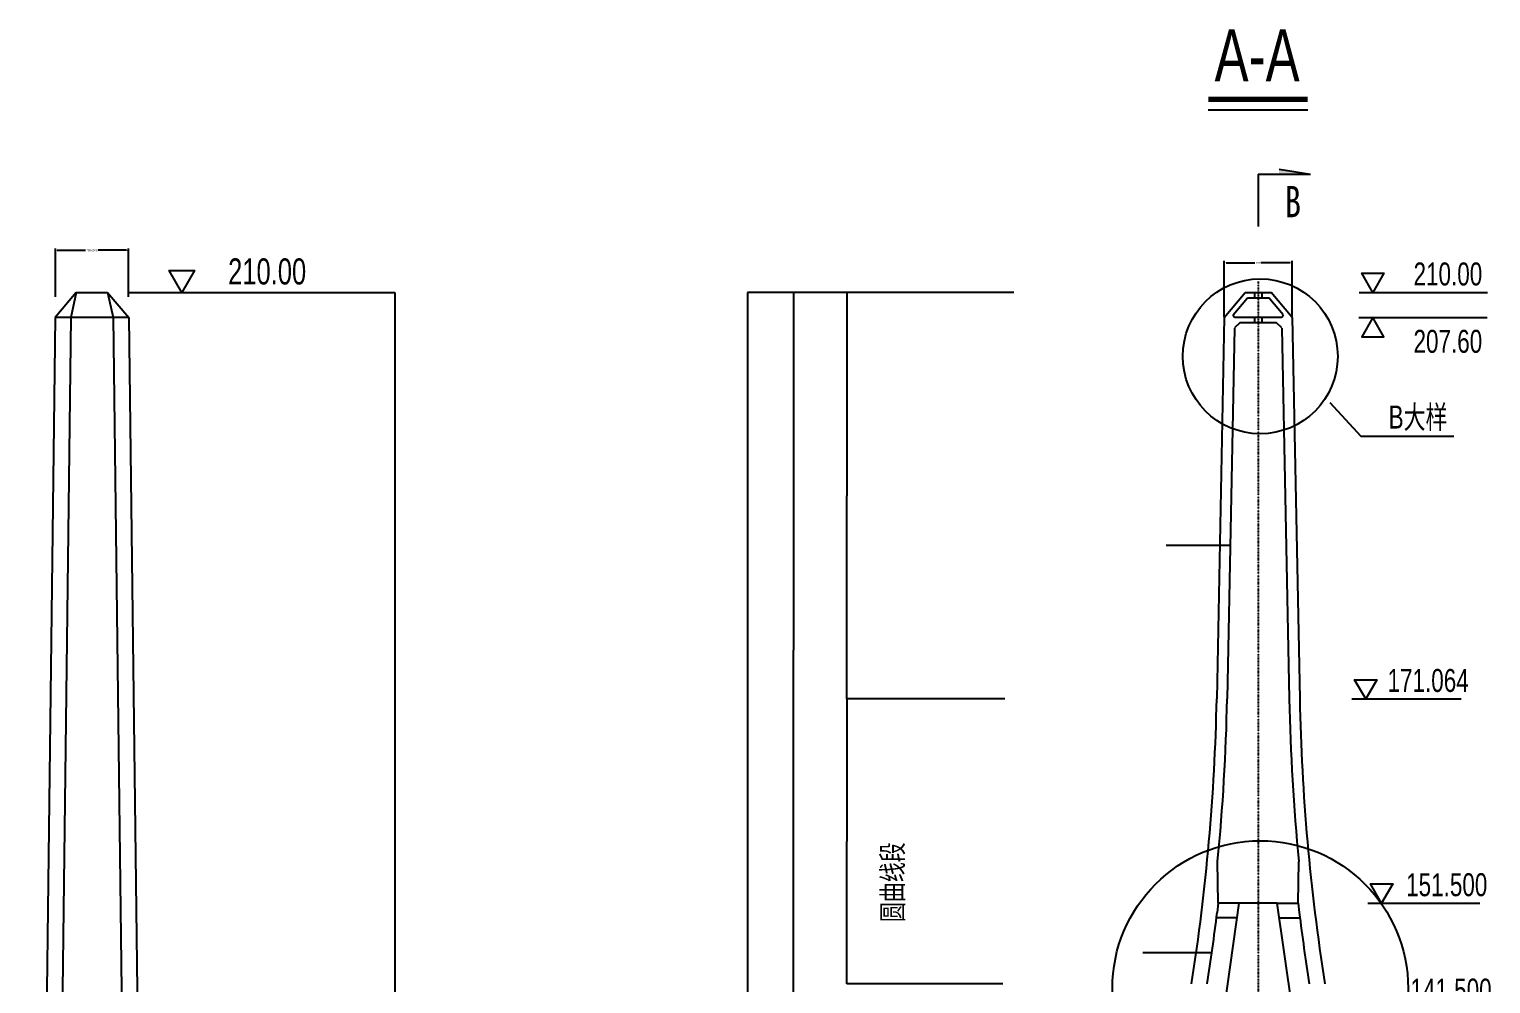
# Model space of a CAD drawing. Header units: millimetres. Extents: x 32645 to 210887, y 65210 to 90102.
# Drawn here: x 59046 to 73041, y 80839 to 89982 of the extents above; entities that cross this region are included whole.
import ezdxf
from ezdxf.enums import TextEntityAlignment as Align

# ---------------------------------------------------------------- set-up
doc = ezdxf.new("R2010")
doc.units = ezdxf.units.MM
doc.linetypes.add('DASHDOT', pattern=[1, 0.5, -0.25, 0, -0.25])
for name, color, linetype in [('1', 7, 'Continuous'), ('CX', 3, 'Continuous'), ('CYAN', 4, 'Continuous'), ('RED', 1, 'Continuous'), ('文本', 7, 'Continuous'), ('标注', 7, 'Continuous'), ('粗实线', 3, 'Continuous'), ('细实线', 7, 'Continuous')]:
    doc.layers.add(name, color=color, linetype=linetype)
doc.styles.add('FS', font='', dxfattribs={"width": 0.7})
doc.styles.get("Standard").update_dxf_attribs({"font": 'arial.ttf'})
doc.styles.get('FS').set_extended_font_data('FangSong_GB2312')
doc.dimstyles.get("Standard").update_dxf_attribs({"dimtxt": 0.18, "dimasz": 0.18, "dimexe": 0.18, "dimexo": 0.0625, "dimgap": 0.09, "dimtad": 0, "dimtih": 1, "dimtoh": 1, "dimdec": 4, "dimzin": 0, "dimdsep": 46, "dimtxsty": 'Standard', "dimcen": 0.09, "dimadec": 0, "dimazin": 0, "dimtfac": 1, "dimtdec": 4, "dimtofl": 0, "dimtmove": 0, "dimatfit": 3, "dimfxl": 1, "dimtolj": 1, "dimtzin": 0, "dimarcsym": 0})

# ---------------------------------------------------------------- blocks, each defined once
blk = doc.blocks.new('*D1107')
at = {"layer": 'CYAN', "color": 0, "lineweight": -2, "transparency": 16777216}
for p, q in [((59996.24950939907, 87460.49690656572), (62547.83805757717, 87460.49690656572)), ((62547.65805757717, 87460.31690656573), (62547.65805757716, 77260.67880970328)), ((62547.65805757716, 67060.67690656523), (62547.65805757716, 77260.31500342769)), ((62022.20786036069, 67060.49690656524), (62547.83805757716, 67060.49690656524))]:
    blk.add_line(p, q, dxfattribs=at)
at = {"layer": 'CYAN', "color": 0, "transparency": 16777216}
for points in [[(62547.62805757717, 87460.31690656573), (62547.68805757716, 87460.31690656573), (62547.65805757717, 87460.49690656572)], [(62547.62805757716, 67060.67690656523), (62547.68805757716, 67060.67690656523), (62547.65805757716, 67060.49690656524)]]:
    blk.add_solid(points, dxfattribs=at)
at = {"layer": 'DEFPOINTS', "color": 0, "transparency": 16777216}
for p in [(59996.18700939907, 87460.49690656572), (62547.65805757717, 87460.49690656572), (62022.14536036069, 67060.49690656524)]:
    blk.add_point(p, dxfattribs=at)
at = {"layer": 'CYAN', "color": 0, "transparency": 16777216, "insert": (62547.65805757715, 77260.4969065655), "char_height": 0.18, "attachment_point": 5}
blk.add_mtext('\\A1;20400.0000', dxfattribs=at)
blk = doc.blocks.new('*D1113')
at = {"layer": 'CYAN', "color": 0, "lineweight": -2, "transparency": 16777216}
for p, q in [((59296.18700939907, 87420.03624153239), (59296.18700939907, 87882.35255350376)), ((59314.18700939907, 87864.35255350376), (59585.94348961736, 87864.35255350376)), ((59978.18700939907, 87864.35255350376), (59706.43052918079, 87864.35255350376)), ((59996.18700939907, 87420.03624153242), (59996.18700939907, 87882.35255350376))]:
    blk.add_line(p, q, dxfattribs=at)
at = {"layer": 'CYAN', "color": 0, "transparency": 16777216}
for points in [[(59314.18700939907, 87867.35255350376), (59314.18700939907, 87861.35255350376), (59296.18700939907, 87864.35255350376)], [(59978.18700939907, 87867.35255350376), (59978.18700939907, 87861.35255350376), (59996.18700939907, 87864.35255350376)]]:
    blk.add_solid(points, dxfattribs=at)
at = {"layer": 'DEFPOINTS', "color": 0, "transparency": 16777216}
for p in [(59996.18700939907, 87864.35255350376), (59296.18700939907, 87413.78624153239), (59996.18700939907, 87413.78624153242)]:
    blk.add_point(p, dxfattribs=at)
at = {"layer": 'CYAN', "color": 0, "transparency": 16777216, "insert": (59646.18700939907, 87864.35255350376), "char_height": 18, "attachment_point": 5}
blk.add_mtext('\\A1;700.0000', dxfattribs=at)
blk = doc.blocks.new('*D1129')
at = {"layer": '1', "color": 0, "lineweight": -2, "transparency": 16777216}
for p, q in [((70446.2192296409, 85035.51297867269), (69934.58419977475, 85035.51297867269)), ((70446.2192296409, 85035.57547867269), (70446.2192296409, 85035.69297867268)), ((70546.0392296409, 85035.51297867269), (70446.3992296409, 85035.51297867269)), ((70546.21922964089, 85035.57547867269), (70546.21922964089, 85035.69297867268))]:
    blk.add_line(p, q, dxfattribs=at)
at = {"layer": '1', "color": 0, "transparency": 16777216}
for points in [[(70446.3992296409, 85035.54297867269), (70446.3992296409, 85035.48297867269), (70446.2192296409, 85035.51297867269)], [(70546.0392296409, 85035.54297867269), (70546.0392296409, 85035.48297867269), (70546.21922964089, 85035.51297867269)]]:
    blk.add_solid(points, dxfattribs=at)
at = {"layer": 'DEFPOINTS', "color": 0, "transparency": 16777216}
for p in [(70446.2192296409, 85035.51297867269), (70546.21922964089, 85035.51297867269), (70546.21922964089, 85035.51297867269)]:
    blk.add_point(p, dxfattribs=at)
at = {"layer": '1', "color": 0, "transparency": 16777216, "insert": (69933.98949991117, 85035.51297867269), "char_height": 0.18, "attachment_point": 5}
blk.add_mtext('\\A1;100.0000', dxfattribs=at)
blk = doc.blocks.new('*D1132')
at = {"layer": 'CYAN', "color": 0, "lineweight": -2, "transparency": 16777216}
for p, q in [((70489.45086269746, 87226.74140656868), (70489.45086269746, 87762.06823041927)), ((71139.45086269507, 87226.74140656868), (71139.45086269507, 87762.06823041927)), ((70507.45086269746, 87744.06823041927), (70782.8870268426, 87744.06823041927)), ((71121.45086269507, 87744.06823041927), (70840.69330242241, 87744.06823041927))]:
    blk.add_line(p, q, dxfattribs=at)
at = {"layer": 'CYAN', "color": 0, "transparency": 16777216}
for points in [[(70507.45086269746, 87747.06823041927), (70507.45086269746, 87741.06823041927), (70489.45086269746, 87744.06823041927)], [(71121.45086269507, 87747.06823041927), (71121.45086269507, 87741.06823041927), (71139.45086269507, 87744.06823041927)]]:
    blk.add_solid(points, dxfattribs=at)
at = {"layer": 'DEFPOINTS', "color": 0, "transparency": 16777216}
for p in [(71139.45086269507, 87744.06823041927), (70489.45086269746, 87220.49140656868), (71139.45086269507, 87220.49140656868)]:
    blk.add_point(p, dxfattribs=at)
at = {"layer": 'CYAN', "color": 0, "transparency": 16777216, "insert": (70811.7901646325, 87744.06823041927), "char_height": 18, "attachment_point": 5}
blk.add_mtext('\\A1;650', dxfattribs=at)
blk = doc.blocks.new('*D1134')
at = {"layer": 'CX', "color": 0, "lineweight": -2, "transparency": 16777216}
for p, q in [((68474.06823199058, 87460.49140656556), (66875.89394232097, 87460.49140656556)), ((66876.07394232096, 87460.31140656557), (66876.07394232096, 85513.86463137787)), ((66876.07394232096, 83567.05392713152), (66876.07394232096, 85513.50070231922)), ((68387.91926677975, 83566.87392713153), (66875.89394232097, 83566.87392713153))]:
    blk.add_line(p, q, dxfattribs=at)
at = {"layer": 'CX', "color": 0, "transparency": 16777216}
for points in [[(66876.04394232096, 87460.31140656557), (66876.10394232096, 87460.31140656557), (66876.07394232096, 87460.49140656556)], [(66876.04394232096, 83567.05392713152), (66876.10394232096, 83567.05392713152), (66876.07394232096, 83566.87392713153)]]:
    blk.add_solid(points, dxfattribs=at)
at = {"layer": 'DEFPOINTS', "color": 0, "transparency": 16777216}
for p in [(68474.13073199058, 87460.49140656556), (66876.07394232096, 83566.87392713153), (68387.98176677975, 83566.87392713153)]:
    blk.add_point(p, dxfattribs=at)
at = {"layer": 'CX', "color": 0, "transparency": 16777216, "insert": (66876.07394232095, 85513.68266684856), "char_height": 0.18, "attachment_point": 5}
blk.add_mtext('\\A1;3893.6175', dxfattribs=at)
blk = doc.blocks.new('*D1137')
at = {"layer": 'CX', "color": 0, "lineweight": -2, "transparency": 16777216}
for p, q in [((66691.08923255991, 87460.49140656556), (66364.00032852359, 87460.49140656556)), ((66364.18032852358, 87460.31140656557), (66364.18032852358, 84035.67603555492)), ((66364.18032852358, 80610.67685826868), (66364.18032852358, 84035.31222927933)), ((66719.1948652753, 80610.49685826869), (66364.00032852359, 80610.49685826869))]:
    blk.add_line(p, q, dxfattribs=at)
at = {"layer": 'CX', "color": 0, "transparency": 16777216}
for points in [[(66364.15032852358, 87460.31140656557), (66364.21032852358, 87460.31140656557), (66364.18032852358, 87460.49140656556)], [(66364.15032852358, 80610.67685826868), (66364.21032852358, 80610.67685826868), (66364.18032852358, 80610.49685826869)]]:
    blk.add_solid(points, dxfattribs=at)
at = {"layer": 'DEFPOINTS', "color": 0, "transparency": 16777216}
for p in [(66691.15173255991, 87460.49140656556), (66364.18032852358, 80610.49685826869), (66719.2573652753, 80610.49685826869)]:
    blk.add_point(p, dxfattribs=at)
at = {"layer": 'CX', "color": 0, "transparency": 16777216, "insert": (66364.18032852357, 84035.49413241714), "char_height": 0.18, "attachment_point": 5}
blk.add_mtext('\\A1;6849.9945', dxfattribs=at)
blk = doc.blocks.new('*D1139')
at = {"layer": 'CX', "color": 0, "lineweight": -2, "transparency": 16777216}
for p, q in [((68283.50687462727, 87460.49140656568), (65925.4995103038, 87460.49140656568)), ((65925.67951030379, 87460.31140656568), (65925.67951030379, 77385.67330970305)), ((65925.67951030379, 67310.67140656483), (65925.67951030379, 77385.30950342746)), ((67205.39619641351, 67310.49140656483), (65925.4995103038, 67310.49140656483))]:
    blk.add_line(p, q, dxfattribs=at)
at = {"layer": 'CX', "color": 0, "transparency": 16777216}
for points in [[(65925.64951030379, 87460.31140656568), (65925.70951030379, 87460.31140656568), (65925.67951030379, 87460.49140656568)], [(65925.64951030379, 67310.67140656483), (65925.70951030379, 67310.67140656483), (65925.67951030379, 67310.49140656483)]]:
    blk.add_solid(points, dxfattribs=at)
at = {"layer": 'DEFPOINTS', "color": 0, "transparency": 16777216}
for p in [(68283.56937462727, 87460.49140656568), (65925.67951030379, 67310.49140656483), (67205.45869641351, 67310.49140656483)]:
    blk.add_point(p, dxfattribs=at)
at = {"layer": 'CX', "color": 0, "transparency": 16777216, "insert": (65925.67951030377, 77385.49140656527), "char_height": 0.18, "attachment_point": 5}
blk.add_mtext('\\A1;20150.0000', dxfattribs=at)
blk = doc.blocks.new('*D1140')
at = {"layer": '1', "color": 0, "lineweight": -2, "transparency": 16777216}
for p, q in [((68387.91926677975, 83566.87392713153), (66875.89394232097, 83566.87392713153)), ((66876.07394232096, 83566.69392713154), (66876.07394232096, 82203.02697542631)), ((66876.07394232096, 80838.99621744551), (66876.07394232096, 82202.66316915072)), ((68369.99211567118, 80838.81621744552), (66875.89394232097, 80838.81621744552))]:
    blk.add_line(p, q, dxfattribs=at)
at = {"layer": '1', "color": 0, "transparency": 16777216}
for points in [[(66876.04394232096, 83566.69392713154), (66876.10394232096, 83566.69392713154), (66876.07394232096, 83566.87392713153)], [(66876.04394232096, 80838.99621744551), (66876.10394232096, 80838.99621744551), (66876.07394232096, 80838.81621744552)]]:
    blk.add_solid(points, dxfattribs=at)
at = {"layer": 'DEFPOINTS', "color": 0, "transparency": 16777216}
for p in [(68387.98176677975, 83566.87392713153), (66876.07394232096, 80838.81621744552), (68370.05461567118, 80838.81621744552)]:
    blk.add_point(p, dxfattribs=at)
at = {"layer": '1', "color": 0, "transparency": 16777216, "insert": (66876.07394232095, 82202.84507228853), "char_height": 0.18, "attachment_point": 5}
blk.add_mtext('\\A1;2728.0577', dxfattribs=at)
blk = doc.blocks.new('*D1288')
at = {"layer": '1', "color": 0, "lineweight": -2, "transparency": 16777216}
for p, q in [((70220.29451281275, 81136.1413937461), (69708.65948294659, 81136.1413937461)), ((70220.29451281275, 81136.2038937461), (70220.29451281275, 81136.3213937461)), ((70370.11451281274, 81136.1413937461), (70220.47451281274, 81136.1413937461)), ((70370.29451281273, 81136.2038937461), (70370.29451281273, 81136.3213937461))]:
    blk.add_line(p, q, dxfattribs=at)
at = {"layer": '1', "color": 0, "transparency": 16777216}
for points in [[(70220.47451281274, 81136.1713937461), (70220.47451281274, 81136.1113937461), (70220.29451281275, 81136.1413937461)], [(70370.11451281274, 81136.1713937461), (70370.11451281274, 81136.1113937461), (70370.29451281273, 81136.1413937461)]]:
    blk.add_solid(points, dxfattribs=at)
at = {"layer": 'DEFPOINTS', "color": 0, "transparency": 16777216}
for p in [(70220.29451281275, 81136.1413937461), (70370.29451281273, 81136.1413937461), (70370.29451281273, 81136.1413937461)]:
    blk.add_point(p, dxfattribs=at)
at = {"layer": '1', "color": 0, "transparency": 16777216, "insert": (69708.06478308301, 81136.1413937461), "char_height": 0.18, "attachment_point": 5}
blk.add_mtext('\\A1;150.0000', dxfattribs=at)

msp = doc.modelspace()

# ---------------------------------------------------------------- hatches: boundary and pattern name
at = {"layer": '细实线', "ltscale": 10}
msp.add_hatch(color=256, dxfattribs=at).paths.add_polyline_path([(71014.45086268937, 88642.13262646312), (71014.45086268937, 88592.13262646033), (71314.45086271172, 88592.13262646312)])

# ---------------------------------------------------------------- linework, layer by layer
at = {"color": 2, "linetype": 'Continuous'}
for points in [[(60507.90953745246, 87460.4969065657), (60386.95312491946, 87669.99955857315), (60628.86594998419, 87669.99955857315)], [(71912.31278466871, 87460.49140656568), (71805.87114163967, 87644.85374033221), (72018.75442769664, 87644.85374033221)], [(71911.86166009378, 87220.49140656568), (71805.42001706474, 87036.12907279913), (72018.3033031217, 87036.12907279913)], [(71843.60735624381, 83566.87392713153), (71737.16571321477, 83751.23626089808), (71950.04899927173, 83751.23626089808)], [(71996.01343603634, 81610.49685826869), (71889.5717930073, 81794.85919203523), (72102.45507906427, 81794.85919203523)]]:
    msp.add_lwpolyline(points, close=True, dxfattribs=at)
at = {"layer": '1', "color": 1, "linetype": 'DASHDOT'}
msp.add_line((70814.45086262158, 87564.29261078988), (70814.4508626216, 65785.67098201759), dxfattribs=at)
at = {"layer": '1', "color": 1}
for p, q in [((70689.45086269583, 87460.49140656556), (70939.45086269664, 87460.49140656556)), ((70689.45086269583, 87460.49140656556), (70939.45086269664, 87460.49140656556)), ((70712.86960999496, 87410.49140656556), (70916.03211539741, 87410.49140656556)), ((70779.45086269623, 87460.49140656556), (70779.45086269623, 87410.49140656556)), ((70849.45086269623, 87460.49140656556), (70849.45086269623, 87410.49140656556)), ((71041.8253178072, 87220.49690656568), (70587.0764075853, 87220.49690656568)), ((70779.45086269625, 87220.49690656568), (70779.45086269625, 87170.49690656568)), ((70849.45086269625, 87220.49690656568), (70849.45086269625, 87170.49690656568)), ((70990.4400456922, 87170.49690656568), (70638.46167953147, 87170.49690656568)), ((70432.24266457619, 81610.49685826869), (70425.587469807, 82010.49685826869)), ((71196.65906081634, 81610.49685826869), (71203.31425558553, 82010.49685826869)), ((70432.24266457619, 81610.49685826869), (70421.3753736548, 81520.49685826869)), ((70632.58673087803, 81610.49685826869), (70432.24266457619, 81610.49685826869)), ((70996.31499436515, 81610.49685826869), (71196.65906066699, 81610.49685826869)), ((71196.65906081634, 81610.49685826869), (71207.52635173773, 81520.49685826869)), ((70613.36716199605, 81470.49685826867), (70415.1590439965, 81470.49685826869)), ((71015.53456324713, 81470.49685826867), (71213.7426812467, 81470.49685826869))]:
    msp.add_line(p, q, dxfattribs=at)
at = {"layer": '1', "color": 3}
for p, q in [((71499.59422435645, 86405.86433697482), (71795.6213332565, 86084.74519425261)), ((71795.6213332565, 86084.74519425261), (72687.74065442593, 86084.74519425261))]:
    msp.add_line(p, q, dxfattribs=at)
at = {"layer": '1', "color": 1}
for centre, start, end in [((50421.08483046156, 83963.02942730728), 351.0129826642853, 358.8665027856251), ((50521.08483046156, 83963.02942730728), 354.398496479706, 358.8665027856251), ((91107.81689493096, 83963.02942730728), 181.1334972143748, 185.6015035202941), ((91207.81689476209, 83963.02942730728), 181.1334972143748, 188.9870173357147), ((50571.08483046156, 83963.02942730728), 351.0129826642853, 352.9851477114153), ((91057.81689493096, 83963.02942730728), 187.0148522885847, 188.9870173357147)]:
    msp.add_arc(centre, 20000, start, end, dxfattribs=at)
at = {"layer": 'CX', "color": 1, "linetype": 'Continuous'}
for p, q in [((59496.18700939907, 87460.49690656572), (59293.20927366709, 87220.49140656812)), ((59496.18700939907, 87460.49690656572), (59443.20927366709, 87220.49140656812)), ((59796.18700939907, 87460.49690656572), (59999.16474513104, 87220.49140656812)), ((59796.18700939907, 87460.49690656572), (59849.16474513105, 87220.49140656812)), ((70489.45086269746, 87220.49140656808), (70689.45086269577, 87460.49140656556)), ((70489.45086269746, 87220.49140656808), (70689.45086269577, 87460.49140656556)), ((70575.36960999678, 87245.49140656808), (70712.86960999496, 87410.49140656556)), ((71053.53211539572, 87245.49140656808), (70916.03211539741, 87410.49140656556)), ((71139.45086269507, 87220.49140656808), (70939.45086269658, 87460.49140656556)), ((71139.45086269507, 87220.49140656808), (70939.45086269658, 87460.49140656556)), ((59293.20927366709, 87220.49140656812), (59046.18700939907, 67310.49690656518)), ((59443.20927366709, 87220.49140656812), (59196.18700939907, 67310.49690656518)), ((59443.20927366709, 87220.49140656812), (59293.20927366709, 87220.49140656812)), ((59849.16474513105, 87220.49140656812), (59443.20927366709, 87220.49140656812)), ((59849.16474513105, 87220.49140656812), (60096.18700939907, 67310.49690656518)), ((59999.16474513105, 87220.49140656812), (59849.16474513105, 87220.49140656812)), ((59999.16474513105, 87220.49140656812), (60246.18700939907, 67310.49690656518)), ((70489.45086269746, 87220.49140656808), (70417.1609726997, 83566.87392713153)), ((70587.07898364638, 87220.49140656808), (70575.36960999678, 87245.49140656808)), ((71053.5321153957, 87245.49140656808), (71041.82274174613, 87220.49140656808)), ((71139.4508625262, 87220.49140656808), (71211.74075252395, 83566.87392713153)), ((70587.45241846568, 87119.4876454999), (70517.1609726997, 83566.87392713153)), ((70638.46167953147, 87170.49690656568), (70588.46167953145, 87120.49690656568)), ((71040.44004586105, 87120.49690656568), (70990.4400456922, 87170.49690656568)), ((71041.44930675453, 87119.48764567562), (71111.74075252395, 83566.87392713153)), ((70490.5106448636, 80610.49685826869), (70632.3584712998, 81610.49685826869)), ((70996.31499436515, 81610.49685826869), (70632.58673087803, 81610.49685826869)), ((71138.39108037959, 80610.49685826869), (70996.5432539434, 81610.49685826869))]:
    msp.add_line(p, q, dxfattribs=at)
at = {"layer": 'CX', "color": 3}
for centre, radius in [((70833.98094286102, 86848.707185907), 741.7388294827833), ((70833.98094286102, 80792.98373521649), 1416.341499583803)]:
    msp.add_circle(centre, radius, dxfattribs=at)
at = {"layer": 'CYAN', "color": 4, "linetype": 'Continuous'}
for p, q in [((60357.26695179039, 87460.49690656572), (61753.85605785118, 87460.49690656572)), ((71779.74730928609, 87460.49140656568), (73008.74572261958, 87460.49140656568)), ((71779.29618471116, 87220.49140656568), (73008.29459804465, 87220.49140656568)), ((71711.04188086119, 83566.87392713153), (72759.49739063295, 83566.87392713153)), ((71863.44796065372, 81610.49685826869), (72937.6955576314, 81610.49685826869))]:
    msp.add_line(p, q, dxfattribs=at)
at = {"layer": 'RED', "linetype": 'Continuous'}
msp.add_line((59496.18700939907, 87460.49690656572), (59796.18700939907, 87460.49690656572), dxfattribs=at)
at = {"layer": '文本', "color": 0}
msp.add_line((70335.95925452719, 89209.99434336745), (71286.61156306807, 89209.99434336745), dxfattribs=at)
at = {"layer": '标注'}
msp.add_line((70335.95925452684, 89209.99434336739), (71290.48349924148, 89209.99434336739), dxfattribs=at)
at = {"layer": '粗实线'}
msp.add_lwpolyline([(70335.95925452684, 89309.99434336738, 50, 50, 0), (71286.6115630654, 89309.99434336738, 24.49999999999999, 24.49999999999999, 0)], format="xyseb", dxfattribs=at)
at = {"layer": '细实线', "ltscale": 10}
for p, q in [((70814.45086269623, 88592.13262645992), (70814.45086269623, 88092.13262646283)), ((70814.45086269623, 88592.13262645992), (71314.45086269623, 88592.13262646283)), ((71014.45086268127, 88642.13262646283), (71314.45086268127, 88592.13262646283))]:
    msp.add_line(p, q, dxfattribs=at)

# ---------------------------------------------------------------- texts
at = {"color": 4, "width": 0.7}
msp.add_text('圆曲线段', height=200, rotation=90, dxfattribs=at).set_placement((67412.90312226333, 81429.96599828481))
at = {"layer": 'CYAN', "color": 4, "width": 0.7}
for s, height, p in [('210.00', 250, (60950.67630765321, 87536.86207426702)), ('210.00', 220, (72301.94754244537, 87527.69275414282)), ('207.60', 220, (72301.49641787044, 86882.39276169123)), ('B大样', 220, (72063.45302203487, 86157.42682648769)), ('171.064', 220, (72052.69921045874, 83634.07527470868)), ('151.500', 220, (72230.8973774572, 81677.69820584584)), ('141.500', 220, (72272.21046233778, 80668.32112699174))]:
    msp.add_text(s, height=height, dxfattribs=at).set_placement(p)
at = {"layer": '文本', "style": 'FS', "width": 0.75}
msp.add_text('B', height=300, dxfattribs=at).set_placement((71070.97013091606, 88181.069277444))
at = {"layer": '标注', "width": 0.7}
msp.add_text('A-A', height=500, dxfattribs=at).set_placement((70803.96973157175, 89481.93373529494), align=Align.CENTER)

# ---------------------------------------------------------------- dimensions: what is measured, and where the dimension line sits
at = {"layer": '1', "color": 1}
for base, p1, p2, picture, middle in [((70546.21922964089, 85035.51297867269), (70446.2192296409, 85035.51297867269), (70546.21922964089, 85035.51297867269), '*D1129', (69933.98949991117, 85035.51297867269)), ((70370.29451281273, 81136.1413937461), (70220.29451281275, 81136.1413937461), (70370.29451281273, 81136.1413937461), '*D1288', (69708.06478308301, 81136.1413937461))]:
    dim = msp.add_linear_dim(base=base, p1=p1, p2=p2, dimstyle='Standard', dxfattribs=at)
    dim.commit()
    dim.dimension.update_dxf_attribs({"geometry": picture, "text_midpoint": middle, "dimtype": 160})
dim = msp.add_linear_dim(base=(66876.07394232096, 80838.81621744552), p1=(68387.98176677975, 83566.87392713153), p2=(68370.05461567118, 80838.81621744552), angle=90, dimstyle='Standard', dxfattribs=at)
dim.commit()
dim.dimension.update_dxf_attribs({"geometry": '*D1140', "text_midpoint": (66876.07394232095, 82202.84507228853)})
at = {"layer": 'CX', "color": 0}
for base, p1, p2, picture, middle in [((65925.67951030379, 67310.49140656483), (68283.56937462727, 87460.49140656568), (67205.45869641351, 67310.49140656483), '*D1139', (65925.67951030377, 77385.49140656527)), ((66364.18032852358, 80610.49685826869), (66691.15173255991, 87460.49140656556), (66719.2573652753, 80610.49685826869), '*D1137', (66364.18032852357, 84035.49413241714)), ((66876.07394232096, 83566.87392713153), (68474.13073199058, 87460.49140656556), (68387.98176677975, 83566.87392713153), '*D1134', (66876.07394232095, 85513.68266684856))]:
    dim = msp.add_linear_dim(base=base, p1=p1, p2=p2, angle=90, dimstyle='Standard', dxfattribs=at)
    dim.commit()
    dim.dimension.update_dxf_attribs({"geometry": picture, "text_midpoint": middle})
at = {"layer": 'CYAN', "color": 4}
dim = msp.add_linear_dim(base=(59996.18700939907, 87864.35255350376), p1=(59296.18700939907, 87413.78624153239), p2=(59996.18700939907, 87413.78624153242), dimstyle='Standard', override={"dimscale": 100}, dxfattribs=at)
dim.commit()
dim.dimension.update_dxf_attribs({"geometry": '*D1113', "text_midpoint": (59646.18700939907, 87864.35255350376)})
at = {"layer": 'CYAN'}
dim = msp.add_linear_dim(base=(71139.45086269507, 87744.06823041927), p1=(70489.45086269746, 87220.49140656868), p2=(71139.45086269507, 87220.49140656868), text='650', dimstyle='Standard', override={"dimscale": 100}, dxfattribs=at)
dim.commit()
dim.dimension.update_dxf_attribs({"geometry": '*D1132', "text_midpoint": (70811.7901646325, 87744.06823041927), "dimtype": 160})
at = {"layer": 'CYAN', "color": 4}
dim = msp.add_linear_dim(base=(62547.65805757717, 87460.49690656572), p1=(62022.14536036069, 67060.49690656524), p2=(59996.18700939907, 87460.49690656572), angle=90, dimstyle='Standard', dxfattribs=at)
dim.commit()
dim.dimension.update_dxf_attribs({"geometry": '*D1107', "text_midpoint": (62547.65805757715, 77260.4969065655)})

doc.saveas('drawing.dxf')
